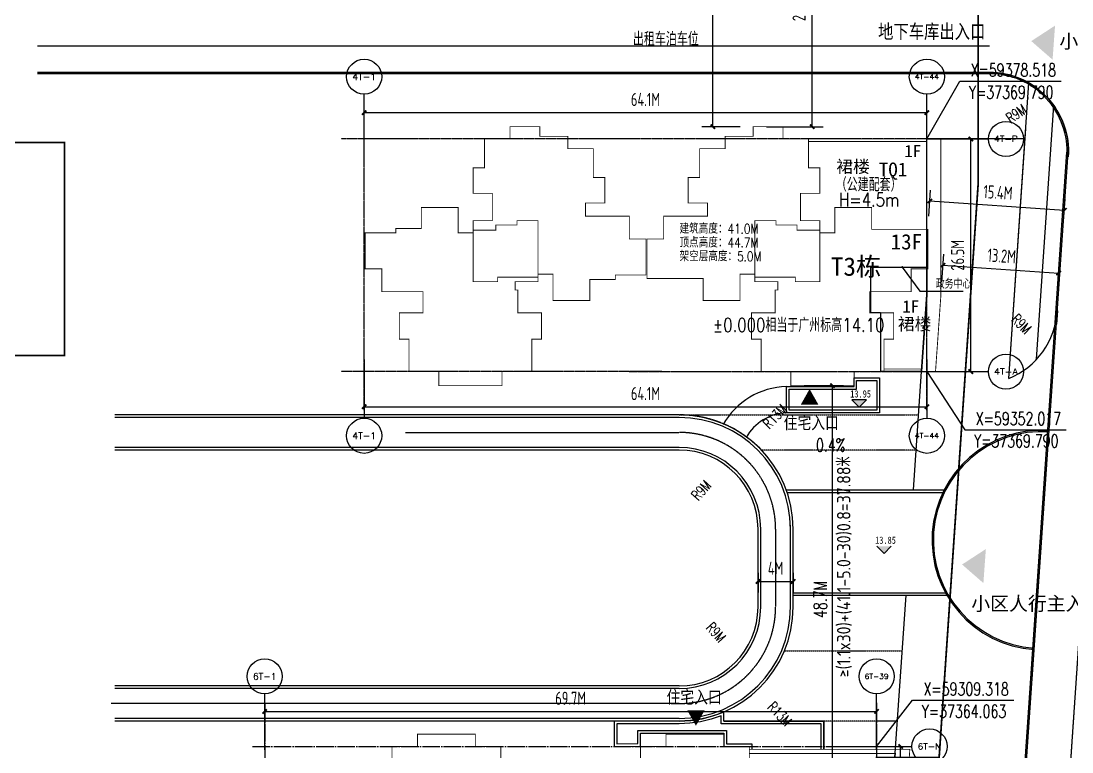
# Model space of a CAD drawing. Header units: inches. Extents: x 12502 to 585460, y 5002 to 415502.
# Drawn here: x 93338 to 213071, y 150360 to 233623 of the extents above; entities that cross this region are included whole.
import ezdxf
from ezdxf.enums import TextEntityAlignment as Align

# ---------------------------------------------------------------- set-up
doc = ezdxf.new("R2010")
doc.units = ezdxf.units.IN
doc.header["$MEASUREMENT"] = 0
for name, pattern in [('ACAD_ISO02W100', [15, 12, -3]), ('ACAD_ISO04W100', [30, 24, -3, 0, -3]), ('DASH', [0.35, 0.25, -0.1]), ('DOTE', [2.42, 2, -0.2, 0.02, -0.2])]:
    doc.linetypes.add(name, pattern=pattern)
for name, color, linetype in [('-1-500室外标高', 4, 'Continuous'), ('@PAVE', 9, 'Continuous'), ('@YL', 2, 'Continuous'), ('@填充', 8, 'Continuous'), ('AXIS_TEXT', 7, 'Continuous'), ('DIM_COOR', 3, 'Continuous'), ('DIM_LEAD', 3, 'Continuous'), ('DIM_SYMB', 3, 'Continuous'), ('DL_道路中线_干道网_', 4, 'ACAD_ISO04W100'), ('DL_道路中线_支路网_', 4, 'ACAD_ISO04W100'), ('DL_道路红线_干道网_', 6, 'Continuous'), ('DL_道路红线_支路网_', 1, 'Continuous'), ('DOTE', 16, 'Continuous'), ('PUB_DIM', 3, 'Continuous'), ('PUB_TEXT', 7, 'Continuous'), ('RMJM - P1 - P - 120-1$0$文字说明', 7, 'Continuous'), ('SHAPE', 161, 'Continuous'), ('WALL', 4, 'Continuous'), ('入口', 4, 'Continuous'), ('地下轮廓', 5, 'Continuous'), ('屋顶轮廓', 36, 'Continuous'), ('建筑间距退缩', 5, 'Continuous'), ('扑救面', 2, 'Continuous'), ('竖向标高', 1, 'Continuous')]:
    doc.layers.add(name, color=color, linetype=linetype)
doc.styles.add('_DIMFONT', font='gbenor.shx', dxfattribs={"bigfont": 'gbcbig.shx'})
doc.styles.add('_TCH_AXIS', font='COMPLEX', dxfattribs={"bigfont": 'GBCBIG'})
doc.styles.add('_TCH_DIM', font='SIMPLEX', dxfattribs={"bigfont": 'GBCBIG'})
doc.styles.add('_TCH_DIM_T3', font='SIMPLEX', dxfattribs={"width": 0.705882, "bigfont": 'GBCBIG'})
doc.styles.add('CHINESE', font='', dxfattribs={"width": 0.8})
doc.styles.add('DIM_FONT', font='superos.shx', dxfattribs={"width": 0.8, "bigfont": 'haiwenzw.shx'})
doc.styles.add('DIMST', font='', dxfattribs={"width": 0.8})
doc.styles.add('RMJM - P1 - P - 120-1$0$RMJM_TEXT', font='arial.ttf', dxfattribs={"height": 2.5})
doc.styles.add('text_zheng', font='simplex.shx', dxfattribs={"width": 0.8, "bigfont": 'hztxt.shx'})
doc.styles.get('CHINESE').set_extended_font_data('NSimSun')
doc.styles.get('DIMST').set_extended_font_data('SimSun')
doc.dimstyles.new('_TCH_ARCH&&500', dxfattribs={"dimtxt": 1487.5, "dimasz": 500, "dimexe": 1250, "dimexo": 1500, "dimgap": 631.25, "dimtad": 1, "dimdec": 0, "dimzin": 0, "dimdsep": 46, "dimtxsty": '_TCH_DIM_T3', "dimblk": 'ARCHTICK', "dimcen": 0.09, "dimclrt": 7, "dimazin": 2, "dimtfac": 1, "dimtdec": 0, "dimtix": 1, "dimtmove": 2, "dimatfit": 3, "dimfxl": 1, "dimtolj": 1, "dimtzin": 0, "dimarcsym": 0})
doc.dimstyles.new('DIMN500', dxfattribs={"dimscale": 5, "dimtxt": 300, "dimasz": 100, "dimexe": 250, "dimexo": 300, "dimgap": 150, "dimtad": 1, "dimdec": 0, "dimzin": 0, "dimdsep": 46, "dimtxsty": 'DIM_FONT', "dimblk": 'ARCHTICK', "dimcen": 0.09, "dimclrt": 7, "dimazin": 2, "dimtfac": 1, "dimtdec": 0, "dimtix": 1, "dimtmove": 2, "dimatfit": 3, "dimldrblk": 'ARCHTICK', "dimfxl": 1, "dimtolj": 1, "dimtzin": 0, "dimarcsym": 0})

# ---------------------------------------------------------------- blocks, each defined once
blk = doc.blocks.new('_ArchTick')
at = {"color": 0, "linetype": 'ByBlock', "const_width": 0.4}
blk.add_lwpolyline([(-0.5, -0.5), (0.5, 0.5)], dxfattribs=at)
blk = doc.blocks.new('*D132')
at = {"layer": 'Defpoints', "color": 0, "transparency": 16777216}
for p in [(109476, 26742), (173586, 26742), (173586, 19856)]:
    blk.add_point(p, dxfattribs=at)
at = {"layer": 'PUB_DIM', "color": 0, "lineweight": -2, "transparency": 16777216}
for p, q in [((109476, 25242), (109476, 18606)), ((173586, 25242), (173586, 18606)), ((109476, 19856), (173586, 19856))]:
    blk.add_line(p, q, dxfattribs=at)
at = {"layer": 'PUB_DIM', "color": 0, "lineweight": -2, "transparency": 16777216, "xscale": 500, "yscale": 500, "zscale": 500}
for p, rotation in [((109476, 19856), 180.0001426047723), ((173586, 19856), 0.0001426047723220406)]:
    blk.add_blockref('_ArchTick', p, dxfattribs=dict(at, rotation=rotation))
at = {"layer": 'PUB_DIM', "color": 7, "transparency": 16777216, "insert": (141531, 21356), "char_height": 1500, "attachment_point": 5, "rotation": 0.00014, "style": 'DIM_FONT'}
blk.add_mtext('\\A1;64.1M', dxfattribs=at)
blk = doc.blocks.new('*D133')
at = {"layer": 'Defpoints', "color": 0, "transparency": 16777216}
for p in [(173586, 53356), (109475, 47544), (173586, 47544)]:
    blk.add_point(p, dxfattribs=at)
at = {"layer": 'PUB_DIM', "color": 0, "lineweight": -2, "transparency": 16777216}
for p, q in [((109475, 49044), (109475, 54606)), ((173586, 49044), (173586, 54606)), ((109475, 53356), (173586, 53356))]:
    blk.add_line(p, q, dxfattribs=at)
at = {"layer": 'PUB_DIM', "color": 0, "lineweight": -2, "transparency": 16777216, "xscale": 500, "yscale": 500, "zscale": 500}
for p, rotation in [((109475, 53356), 180.0001426047723), ((173586, 53356), 0.0001426047723220406)]:
    blk.add_blockref('_ArchTick', p, dxfattribs=dict(at, rotation=rotation))
at = {"layer": 'PUB_DIM', "color": 7, "transparency": 16777216, "insert": (141531, 54856), "char_height": 1500, "attachment_point": 5, "rotation": 0.00014, "style": 'DIM_FONT'}
blk.add_mtext('\\A1;64.1M', dxfattribs=at)
blk = doc.blocks.new('*D134')
at = {"layer": 'Defpoints', "color": 0, "transparency": 16777216}
for p in [(172022, 50356), (178586, 50356), (172022, 23856)]:
    blk.add_point(p, dxfattribs=at)
at = {"layer": 'PUB_DIM', "color": 0, "lineweight": -2, "transparency": 16777216}
for p, q in [((173522, 50356), (179836, 50356)), ((178586, 23856), (178586, 50356)), ((173522, 23856), (179836, 23856))]:
    blk.add_line(p, q, dxfattribs=at)
at = {"layer": 'PUB_DIM', "color": 0, "lineweight": -2, "transparency": 16777216, "xscale": 500, "yscale": 500, "zscale": 500}
for p, rotation in [((178586, 50356), 90), ((178586, 23856), 270)]:
    blk.add_blockref('_ArchTick', p, dxfattribs=dict(at, rotation=rotation))
at = {"layer": 'PUB_DIM', "color": 7, "transparency": 16777216, "insert": (177086, 37106), "char_height": 1500, "attachment_point": 5, "rotation": 90, "style": 'DIM_FONT'}
blk.add_mtext('\\A1;26.5M', dxfattribs=at)
blk = doc.blocks.new('*D188')
at = {"layer": 'Defpoints', "color": 0, "transparency": 16777216}
for p in [(365245, 62597), (295535, 56713), (365245, 56713)]:
    blk.add_point(p, dxfattribs=at)
at = {"layer": 'PUB_DIM', "color": 0, "lineweight": -2, "transparency": 16777216}
for p, q in [((295535, 58213), (295535, 63847)), ((365245, 58213), (365245, 63847)), ((295535, 62597), (365245, 62597))]:
    blk.add_line(p, q, dxfattribs=at)
at = {"layer": 'PUB_DIM', "color": 0, "lineweight": -2, "transparency": 16777216, "xscale": 500, "yscale": 500, "zscale": 500, "rotation": 180}
blk.add_blockref('_ArchTick', (295535, 62597), dxfattribs=at)
at = {"layer": 'PUB_DIM', "color": 0, "lineweight": -2, "transparency": 16777216, "xscale": 500, "yscale": 500, "zscale": 500}
blk.add_blockref('_ArchTick', (365245, 62597), dxfattribs=at)
at = {"layer": 'PUB_DIM', "color": 7, "transparency": 16777216, "insert": (330390, 64097), "char_height": 1500, "attachment_point": 5, "style": 'DIM_FONT'}
blk.add_mtext('\\A1;69.7M', dxfattribs=at)
blk = doc.blocks.new('*D189')
at = {"layer": 'Defpoints', "color": 0, "transparency": 16777216}
for p in [(295535, 30431), (365245, 30431), (365245, 21455)]:
    blk.add_point(p, dxfattribs=at)
at = {"layer": 'PUB_DIM', "color": 0, "lineweight": -2, "transparency": 16777216}
for p, q in [((295535, 28931), (295535, 20205)), ((365245, 28931), (365245, 20205)), ((295535, 21455), (365245, 21455))]:
    blk.add_line(p, q, dxfattribs=at)
at = {"layer": 'PUB_DIM', "color": 0, "lineweight": -2, "transparency": 16777216, "xscale": 500, "yscale": 500, "zscale": 500, "rotation": 180}
blk.add_blockref('_ArchTick', (295535, 21455), dxfattribs=at)
at = {"layer": 'PUB_DIM', "color": 0, "lineweight": -2, "transparency": 16777216, "xscale": 500, "yscale": 500, "zscale": 500}
blk.add_blockref('_ArchTick', (365245, 21455), dxfattribs=at)
at = {"layer": 'PUB_DIM', "color": 7, "transparency": 16777216, "insert": (330390, 22955), "char_height": 1500, "attachment_point": 5, "style": 'DIM_FONT'}
blk.add_mtext('\\A1;69.7M', dxfattribs=at)
blk = doc.blocks.new('*D190')
at = {"layer": 'Defpoints', "color": 0, "transparency": 16777216}
for p in [(359250, 58611), (367983, 58611), (359250, 25711)]:
    blk.add_point(p, dxfattribs=at)
at = {"layer": 'PUB_DIM', "color": 0, "lineweight": -2, "transparency": 16777216}
for p, q in [((360750, 58611), (369233, 58611)), ((367983, 25711), (367983, 58611)), ((360750, 25711), (369233, 25711))]:
    blk.add_line(p, q, dxfattribs=at)
at = {"layer": 'PUB_DIM', "color": 0, "lineweight": -2, "transparency": 16777216, "xscale": 500, "yscale": 500, "zscale": 500}
for p, rotation in [((367983, 58611), 90), ((367983, 25711), 270)]:
    blk.add_blockref('_ArchTick', p, dxfattribs=dict(at, rotation=rotation))
at = {"layer": 'PUB_DIM', "color": 7, "transparency": 16777216, "insert": (366483, 42161), "char_height": 1500, "attachment_point": 5, "rotation": 90, "style": 'DIM_FONT'}
blk.add_mtext('\\A1;32.9M', dxfattribs=at)
blk = doc.blocks.new('T2T3lkx')
at = {"layer": 'SHAPE', "const_width": 100}
for points in [[(126183, 109634), (123283, 109634), (123283, 106334), (121983, 106334), (121983, 103434), (124183, 103434), (124183, 100334), (121983, 100334), (121983, 98934), (120283, 98934), (120283, 101834), (116083, 101834), (116083, 99434), (113183, 99434), (113183, 98934), (109683, 98934), (109683, 94834), (111583, 94834), (111583, 92234), (116283, 92234), (116283, 89834), (113583, 89834), (113583, 86834), (114683, 86834), (114683, 83134), (118083, 83134), (118083, 81534), (125283, 81534), (125283, 83134), (128683, 83134), (128683, 86834), (129783, 86834), (129783, 89834), (127083, 89834), (127083, 92434), (126783, 92434), (126783, 93384), (129383, 93384), (129383, 94234), (131083, 94234), (131083, 91234), (135283, 91234), (135283, 93634), (138183, 93634), (138183, 94134), (141683, 94134), (141683, 98234), (139783, 98234), (139783, 100834), (134783, 100834), (134783, 102334), (136983, 102334), (136983, 105234), (135683, 105234), (135683, 108534), (132783, 108534), (132783, 109934), (129583, 109934), (129583, 111034), (126183, 111034)], [(157293, 109634), (160193, 109634), (160193, 106334), (161493, 106334), (161493, 103434), (159293, 103434), (159293, 100334), (161493, 100334), (161493, 98934), (163193, 98934), (163193, 101834), (167393, 101834), (167393, 99334), (170293, 99334), (170293, 99334), (173793, 99334), (173793, 94834), (171893, 94834), (171893, 92234), (167193, 92234), (167193, 89834), (169893, 89834), (169893, 86834), (168793, 86834), (168793, 83134), (165393, 83134), (165393, 81534), (158193, 81534), (158193, 83134), (154793, 83134), (154793, 86834), (153693, 86834), (153693, 89834), (156393, 89834), (156393, 92434), (156693, 92434), (156693, 93384), (154093, 93384), (154093, 94234), (152393, 94234), (152393, 91234), (148193, 91234), (148193, 93734), (145293, 93734), (145293, 93734), (141793, 93734), (141793, 98234), (143693, 98234), (143693, 100834), (148693, 100834), (148693, 102334), (146493, 102334), (146493, 105234), (147793, 105234), (147793, 108534), (150693, 108534), (150693, 109934), (153893, 109934), (153893, 111034), (157293, 111034)], [(129383, 100334), (126983, 100334), (126983, 99834), (124583, 99834), (124583, 99234), (121983, 99234), (121983, 93385), (124783, 93384), (124783, 93884), (129383, 93884)], [(154093, 100334), (156493, 100334), (156493, 99834), (158893, 99834), (158893, 99234), (161493, 99234), (161493, 93385), (158693, 93384), (158693, 93884), (154093, 93884)]]:
    blk.add_lwpolyline(points, close=True, dxfattribs=at)
for points in [[(168793, 83134), (174666, 83133), (175283, 91875), (175283, 109634), (157293, 109634)], [(168793, 83435), (173086, 83435), (173683, 91930), (173686, 109335), (160193, 109335)]]:
    blk.add_lwpolyline(points, dxfattribs=at)
blk = doc.blocks.new('T5T6lkx')
at = {"layer": 'SHAPE', "const_width": 100}
for points in [[(319577, 123888), (312977, 123888), (312977, 122488), (310077, 122488), (310077, 119188), (308777, 119188), (308777, 116288), (310977, 116288), (310977, 114088), (311477, 114088), (311477, 112888), (307277, 112888), (307277, 114888), (302777, 114888), (302777, 112888), (299877, 112888), (299877, 114438), (295577, 114438), (295577, 108288), (297177, 108288), (297177, 105388), (303577, 105388), (303577, 102988), (300877, 102988), (300877, 99988), (301977, 99988), (301977, 96288), (305377, 96288), (305377, 94688), (312577, 94688), (312577, 96288), (315977, 96288), (315977, 99988), (317077, 99988), (317077, 102988), (314377, 102988), (314377, 105588), (313877, 105588), (313877, 106488), (318477, 106488), (318477, 104738), (322977, 104738), (322977, 106488), (326077, 106488), (326077, 104938), (330377, 104938), (330377, 111088), (328777, 111088), (328777, 113988), (320877, 113988), (320877, 116288), (323777, 116288), (323777, 119188), (322477, 119188), (322477, 122488), (319577, 122488)], [(347887, 123888), (341287, 123888), (341287, 122488), (338387, 122488), (338387, 119188), (337087, 119188), (337087, 116288), (339987, 116288), (339987, 113988), (332087, 113988), (332087, 111088), (330487, 111088), (330487, 104938), (334787, 104938), (334787, 106488), (337887, 106488), (337887, 104738), (342387, 104738), (342387, 106488), (346987, 106488), (346987, 105588), (346487, 105588), (346487, 102988), (343787, 102988), (343787, 99988), (344887, 99988), (344887, 96288), (348287, 96288), (348287, 94688), (355487, 94688), (355487, 96288), (358887, 96288), (358887, 99988), (359987, 99988), (359987, 102988), (357287, 102988), (357287, 105388), (363687, 105388), (363687, 108288), (365287, 108288), (365287, 114438), (360987, 114438), (360987, 112888), (358087, 112888), (358087, 114888), (353587, 114888), (353587, 112888), (350487, 112888), (350487, 114288), (349887, 114288), (349887, 116288), (352087, 116288), (352087, 119188), (350787, 119188), (350787, 122488), (347887, 122488)], [(313677, 107038), (313677, 106488), (316477, 106488), (316477, 112388), (311677, 112388), (311677, 112888), (309277, 112888), (309277, 107038)]]:
    blk.add_lwpolyline(points, close=True, dxfattribs=at)
for points in [[(350787, 122159), (369071, 122159), (366739, 87987), (295552, 87987), (295552, 107788), (295577, 107788), (295577, 108288)], [(295552, 87987), (296152, 89587), (365245, 89587), (367435, 121688), (350787, 121688)], [(350487, 112888), (350487, 114288), (349187, 114288), (349187, 112388), (344387, 112388), (344387, 106488), (347187, 106488), (347187, 107038), (351587, 107038), (351587, 112888), (350487, 112888)], [(296152, 89587), (296152, 108288)], [(365287, 89588), (366739, 87987)]]:
    blk.add_lwpolyline(points, dxfattribs=at)
blk = doc.blocks.new('gjwz')
at = {"color": 251, "linetype": 'DASH'}
blk.add_lwpolyline([(35827181, 59363918), (35833581, 59363918), (35833580, 59360818), (35832964, 59352018), (35828331, 59352018), (35828331, 59358718), (35827181, 59358718), (35827181, 59363918)], dxfattribs=at)
blk = doc.blocks.new('*D278')
at = {"layer": 'Defpoints', "color": 0, "transparency": 16777216}
for p in [(212198, 212077), (196650, 209888), (211976, 208840)]:
    blk.add_point(p, dxfattribs=at)
at = {"layer": 'PUB_DIM', "color": 0, "lineweight": -2, "transparency": 16777216}
for p, q in [((196753, 211385), (196957, 214372)), ((196872, 213125), (212198, 212077)), ((212079, 210337), (212283, 213324))]:
    blk.add_line(p, q, dxfattribs=at)
at = {"layer": 'PUB_DIM', "color": 0, "lineweight": -2, "transparency": 16777216, "xscale": 500, "yscale": 500, "zscale": 500}
for p, rotation in [((196872, 213125), 176.08717121046), ((212198, 212077), 356.08717121046)]:
    blk.add_blockref('_ArchTick', p, dxfattribs=dict(at, rotation=rotation))
at = {"layer": 'PUB_DIM', "color": 7, "transparency": 16777216, "insert": (204637, 214098), "char_height": 1500, "attachment_point": 5, "rotation": 356.08717, "style": 'DIM_FONT'}
blk.add_mtext('\\A1;15.4M', dxfattribs=at)
blk = doc.blocks.new('*D279')
at = {"layer": 'Defpoints', "color": 0, "transparency": 16777216}
for p in [(211558, 204918), (198140, 202429), (211326, 201528)]:
    blk.add_point(p, dxfattribs=at)
at = {"layer": 'PUB_DIM', "color": 0, "lineweight": -2, "transparency": 16777216}
for p, q in [((198243, 203926), (198458, 207067)), ((211428, 203024), (211643, 206165)), ((198372, 205820), (211558, 204918))]:
    blk.add_line(p, q, dxfattribs=at)
at = {"layer": 'PUB_DIM', "color": 0, "lineweight": -2, "transparency": 16777216, "xscale": 500, "yscale": 500, "zscale": 500}
for p, rotation in [((198372, 205820), 176.0871712104492), ((211558, 204918), 356.0871712104492)]:
    blk.add_blockref('_ArchTick', p, dxfattribs=dict(at, rotation=rotation))
at = {"layer": 'PUB_DIM', "color": 7, "transparency": 16777216, "insert": (205067, 206865), "char_height": 1500, "attachment_point": 5, "rotation": 356.08717, "style": 'DIM_FONT'}
blk.add_mtext('\\A1;13.2M', dxfattribs=at)
blk = doc.blocks.new('*D281')
at = {"layer": 'Defpoints', "color": 0, "transparency": 16777216}
for p in [(176750, 249089), (183476, 249089), (176750, 221589)]:
    blk.add_point(p, dxfattribs=at)
at = {"layer": 'PUB_DIM', "color": 0, "lineweight": -2, "transparency": 16777216}
for p, q in [((178250, 249089), (184726, 249089)), ((183476, 221589), (183476, 249089)), ((178250, 221589), (184726, 221589))]:
    blk.add_line(p, q, dxfattribs=at)
at = {"layer": 'PUB_DIM', "color": 0, "lineweight": -2, "transparency": 16777216, "xscale": 500, "yscale": 500, "zscale": 500}
for p, rotation in [((183476, 249089), 90), ((183476, 221589), 270)]:
    blk.add_blockref('_ArchTick', p, dxfattribs=dict(at, rotation=rotation))
at = {"layer": 'PUB_DIM', "color": 7, "transparency": 16777216, "insert": (181976, 235339), "char_height": 1500, "attachment_point": 5, "rotation": 90, "style": 'DIM_FONT'}
blk.add_mtext('\\A1;27.5M', dxfattribs=at)
blk = doc.blocks.new('*D289')
at = {"layer": 'Defpoints', "color": 0, "transparency": 16777216}
for p in [(177305, 172278), (181305, 172278), (181305, 169784)]:
    blk.add_point(p, dxfattribs=at)
at = {"layer": 'PUB_DIM', "color": 0, "lineweight": -2, "transparency": 16777216}
for p, q in [((177305, 170778), (177305, 168534)), ((181305, 170778), (181305, 168534)), ((177305, 169784), (181305, 169784))]:
    blk.add_line(p, q, dxfattribs=at)
at = {"layer": 'PUB_DIM', "color": 0, "lineweight": -2, "transparency": 16777216, "xscale": 500, "yscale": 500, "zscale": 500, "rotation": 180}
blk.add_blockref('_ArchTick', (177305, 169784), dxfattribs=at)
at = {"layer": 'PUB_DIM', "color": 0, "lineweight": -2, "transparency": 16777216, "xscale": 500, "yscale": 500, "zscale": 500}
blk.add_blockref('_ArchTick', (181305, 169784), dxfattribs=at)
at = {"layer": 'PUB_DIM', "color": 7, "transparency": 16777216, "insert": (179305, 171284), "char_height": 1500, "attachment_point": 5, "style": 'DIM_FONT'}
blk.add_mtext('\\A1;4M', dxfattribs=at)
blk = doc.blocks.new('gdzh')
at = {"layer": 'PUB_TEXT', "style": 'text_zheng', "width": 0.8}
for s, p in [('建筑高度：41.0M', (37262343, 59367742)), ('顶点高度：44.7M', (37262343, 59366162)), ('架空层高度：5.0M', (37262343, 59364600))]:
    blk.add_text(s, height=1093.1, dxfattribs=at).set_placement(p)
blk = doc.blocks.new('*D319')
at = {"layer": 'Defpoints', "color": 0, "transparency": 16777216}
for p in [(172137, 271512), (176739, 271513), (176750, 221589)]:
    blk.add_point(p, dxfattribs=at)
at = {"layer": 'PUB_DIM', "color": 0, "lineweight": -2, "transparency": 16777216}
for p, q in [((175239, 271513), (170887, 271512)), ((172148, 221588), (172137, 271512)), ((175250, 221588), (170898, 221587))]:
    blk.add_line(p, q, dxfattribs=at)
at = {"layer": 'PUB_DIM', "color": 0, "lineweight": -2, "transparency": 16777216, "xscale": 500, "yscale": 500, "zscale": 500}
for p, rotation in [((172137, 271512), 90.01353719074758), ((172148, 221588), 270.0135371907476)]:
    blk.add_blockref('_ArchTick', p, dxfattribs=dict(at, rotation=rotation))
at = {"layer": 'PUB_DIM', "color": 7, "transparency": 16777216, "insert": (173518, 246550), "char_height": 1487.5, "attachment_point": 5, "rotation": 270.01354, "style": '_TCH_DIM_T3'}
blk.add_mtext('\\A1;49.9M', dxfattribs=at)
blk = doc.blocks.new('*D320')
at = {"layer": 'Defpoints', "color": 0, "transparency": 16777216}
for p in [(181050, 192089), (185779, 192089), (181050, 143389)]:
    blk.add_point(p, dxfattribs=at)
at = {"layer": 'PUB_DIM', "color": 0, "lineweight": -2, "transparency": 16777216}
for p, q in [((182550, 192089), (187029, 192089)), ((185779, 143389), (185779, 192089)), ((182550, 143389), (187029, 143389))]:
    blk.add_line(p, q, dxfattribs=at)
at = {"layer": 'PUB_DIM', "color": 0, "lineweight": -2, "transparency": 16777216, "xscale": 500, "yscale": 500, "zscale": 500}
for p, rotation in [((185779, 192089), 90), ((185779, 143389), 270)]:
    blk.add_blockref('_ArchTick', p, dxfattribs=dict(at, rotation=rotation))
at = {"layer": 'PUB_DIM', "color": 7, "transparency": 16777216, "insert": (184404, 167739), "char_height": 1487.5, "attachment_point": 5, "rotation": 90, "style": '_TCH_DIM_T3'}
blk.add_mtext('\\A1;48.7M', dxfattribs=at)
blk = doc.blocks.new('T2T3swzx')
at = {"layer": 'DOTE', "color": 16, "linetype": 'DOTE', "ltscale": 0.5}
for p, q in [((109475.5, 19459.2), (109475.5, 53944.4)), ((173585.6, 19459.2), (173585.7, 53944.4)), ((176192, 50355.9), (106869.2, 50355.9)), ((143392, 23855.9), (106869.2, 23855.9)), ((139669.2, 23855.9), (176192, 23855.9))]:
    blk.add_line(p, q, dxfattribs=at)
at = {"layer": 'PUB_DIM'}
for p, q in [((109475.5, 53944.4), (109475.5, 55440.4)), ((173585.6, 53944.6), (173585.6, 55440.5)), ((178192, 50355.9), (180592, 50355.9)), ((178192, 23855.9), (180592, 23855.9)), ((109475.5, 20944.8), (109475.6, 18544.8)), ((173585.7, 20945), (173585.7, 18545))]:
    blk.add_line(p, q, dxfattribs=at)
for centre in [(109475.4, 57440.4), (173585.6, 57440.5), (182592, 50355.9), (182592, 23855.9), (109475.6, 16544.8), (173585.7, 16545)]:
    blk.add_circle(centre, 2000, dxfattribs=at)
at = {"layer": 'AXIS_TEXT', "style": '_TCH_AXIS'}
for s, height, p, p2 in [('4T-1', 754.96, (108127.3, 57062.9), (110823.6, 57062.9)), ('4T-44', 559.37, (172213.9, 57160.8), (174957.4, 57160.8)), ('4T-P', 686.79, (181234.8, 50012.5), (183949.3, 50012.5)), ('4T-A', 679.1, (181233.8, 23516.4), (183950.2, 23516.4)), ('4T-1', 754.96, (108127.4, 16167.3), (110823.7, 16167.3)), ('4T-44', 559.37, (172214, 16265.3), (174957.5, 16265.3))]:
    blk.add_text(s, height=height, dxfattribs=at).set_placement(p, p2, align=Align.FIT)
at = {"layer": 'PUB_DIM'}
for p1, p2, distance, text, picture, middle in [((109475.5, 47543.8), (173585.6, 47544), 5812, '64.1M', '*D133', (141530.5, 54855.9)), ((172022.1, 23856), (172022.1, 50356), -6563.6, '26.5M', '*D134', (177085.7, 37106)), ((109475.5, 26741.9), (173585.8, 26742.1), -6886.1, '64.1M', '*D132', (141530.7, 21355.9))]:
    dim = blk.add_aligned_dim(p1=p1, p2=p2, distance=distance, text=text, dimstyle='DIMN500', dxfattribs=at)
    dim.commit()
    dim.dimension.update_dxf_attribs({"geometry": picture, "text_midpoint": middle})
blk = doc.blocks.new('T5T6dwzx')
at = {"layer": 'DOTE', "linetype": 'DOTE', "ltscale": 1000}
for p, q in [((295534.8, 63589.6), (295534.8, 20397.4)), ((365244.8, 63589.6), (365244.8, 20397.4)), ((294135.9, 58611.4), (369271.7, 58611.4)), ((369521.7, 25711.4), (294136.9, 25711.4))]:
    blk.add_line(p, q, dxfattribs=at)
at = {"layer": 'PUB_DIM'}
for p, q in [((295534.8, 62189.6), (295534.8, 64589.6)), ((365244.8, 62189.6), (365244.8, 64589.6)), ((366871.7, 58611.4), (369271.7, 58611.4)), ((367099.6, 25711.4), (369521.7, 25711.4))]:
    blk.add_line(p, q, dxfattribs=at)
for centre in [(295534.8, 66589.6), (365244.8, 66589.6), (371271.7, 58611.4), (371521.7, 25711.4), (295534.8, 18103.4), (365244.8, 18103.4)]:
    blk.add_circle(centre, 2000, dxfattribs=at)
at = {"layer": 'AXIS_TEXT', "style": '_TCH_AXIS'}
for s, height, p, p2 in [('6T-1', 764.41, (294188, 66207.4), (296881.6, 66207.4)), ('6T-39', 586.68, (363875.9, 66296.3), (366613.7, 66296.3)), ('6T-N', 679.1, (369913.5, 58271.8), (372629.9, 58271.8)), ('6P-A', 664.21, (370161.7, 25379.3), (372881.7, 25379.3)), ('6T-1', 764.41, (294188, 17721.2), (296881.6, 17721.2)), ('6T-39', 586.68, (363875.9, 17810.1), (366613.7, 17810.1))]:
    blk.add_text(s, height=height, dxfattribs=at).set_placement(p, p2, align=Align.FIT)
at = {"layer": 'PUB_DIM'}
for p1, p2, distance, text, picture, middle in [((295534.8, 56712.5), (365244.8, 56712.5), 5884.7, '69.7M', '*D188', (330389.8, 64097.3)), ((359250.1, 25711.4), (359250.1, 58611.4), -8732.8, '32.9M', '*D190', (366482.9, 42161.4)), ((295534.8, 30431.2), (365244.8, 30431.2), -8976, '69.7M', '*D189', (330389.8, 22955.2))]:
    dim = blk.add_aligned_dim(p1=p1, p2=p2, distance=distance, text=text, dimstyle='DIMN500', dxfattribs=at)
    dim.commit()
    dim.dimension.update_dxf_attribs({"geometry": picture, "text_midpoint": middle})

msp = doc.modelspace()

# ---------------------------------------------------------------- hatches: boundary and pattern name
at = {"layer": '-1-500室外标高'}
for points in [[(188820.3, 189638.4), (189645.3, 190463.4), (187995.3, 190463.4)], [(191656.1, 172976.9), (192481.1, 173801.9), (190831.1, 173801.9)]]:
    msp.add_hatch(color=113, dxfattribs=at).paths.add_polyline_path(points)
at = {"layer": '竖向标高', "linetype": 'ACAD_ISO02W100', "ltscale": 0.5}
for points in [[(210860.6, 229220.2), (211141.8, 233099), (208434.4, 231338.1)], [(202978.2, 169597.5), (203259.4, 173476.3), (200552, 171715.4)]]:
    msp.add_hatch(color=256, dxfattribs=at).paths.add_polyline_path(points)

# ---------------------------------------------------------------- linework, layer by layer
at = {"layer": '-1-500室外标高', "color": 113}
for p, q in [((188820.3, 189638.4), (187995.3, 190463.4)), ((189645.3, 190463.4), (187995.3, 190463.4)), ((188820.3, 189638.4), (189645.3, 190463.4)), ((191656.1, 172976.9), (190831.1, 173801.9)), ((191656.1, 172976.9), (192481.1, 173801.9))]:
    msp.add_line(p, q, dxfattribs=at)
at = {"layer": '@PAVE'}
for points in [[(180626.1, 179904.4), (198364.9, 179904.4)], [(181305.1, 168504.4), (198658.6, 168504.4)]]:
    msp.add_lwpolyline(points, dxfattribs=at)
msp.add_arc((209628.5, 174497.1), 12350, 86.087171, 266.065891, dxfattribs=at)
at = {"layer": '@YL'}
for p, q in [((205891.7, 192896.8), (208174, 226563.6)), ((168305.1, 188757.9), (104019.3, 188757.9)), ((168305.1, 184757.9), (104019.3, 184757.9)), ((177305.1, 166880.1), (177305.1, 175757.9)), ((181305.1, 166880.1), (181305.1, 175757.9)), ((168305.1, 157880.1), (104019.3, 157880.1)), ((168305.1, 153880.1), (104019.3, 153880.1))]:
    msp.add_line(p, q, dxfattribs=at)
at = {"layer": '@YL', "color": 8}
for p, q in [((168305.1, 188457.9), (104019.3, 188457.9)), ((168305.1, 185057.9), (104019.3, 185057.9)), ((181005.1, 166880.1), (180997.5, 176197.5)), ((177605.1, 166880.1), (177605.1, 175757.9)), ((168305.1, 157580.1), (104019.3, 157580.1)), ((168305.1, 154180.1), (104019.3, 154180.1))]:
    msp.add_line(p, q, dxfattribs=at)
at = {"layer": '@YL'}
for points in [[(205883.5, 192893.4, 0.28491505), (211419.2, 200597.7), (211317.5, 199102.6)], [(180540.3, 191988.4, 0.26291451), (173324.9, 187649.5, 0.26291451)], [(180540.3, 188991.3, 0.25769066), (175940.1, 186179.5, 0.25769066)], [(184791.5, 150660), (184791.5, 153880.1), (173413.8, 153880.1), (173413.8, 154925.9, -0.10130959), (168305.1, 153880.1), (163913.7, 153880.1), (160913.7, 153880.1), (160913.7, 150988.7), (163913.7, 151018.4), (163913.7, 152488.7), (173413.8, 152488.6), (173413.8, 150988.7), (176313.7, 150988.7), (176313.7, 150988.7)]]:
    msp.add_lwpolyline(points, format="xyb", dxfattribs=at)
for points in [[(191140.6, 192991.4), (191140.6, 188991.3), (180540.3, 188991.3), (180540.3, 191988.4), (188240.6, 191988.4), (188240.6, 192991.4), (191140.6, 192991.2)], [(195007.9, 180204.4), (195942.3, 193687.3)], [(180521.1, 180204.4), (198530, 180204.4)], [(181305.1, 168204.4), (198827.9, 168204.4)], [(190703.4, 118092.8), (194176.2, 168204.4)], [(173413.8, 153880.1), (184791.5, 153880.1), (184791.5, 150660)]]:
    msp.add_lwpolyline(points, dxfattribs=at)
msp.add_lwpolyline([(190840.6, 192691.3), (190840.6, 189291.3), (180840.3, 189291.3), (180840.3, 191688.4), (188540.6, 191688.4), (188540.6, 192691.4)], close=True, dxfattribs=at)
at = {"layer": '@YL', "color": 8}
msp.add_lwpolyline([(184491.5, 150660), (184491.5, 153580.1), (173113.8, 153580.1), (173113.8, 154479.8, -0.09274723), (168305.1, 153580.1), (163913.7, 153580.1), (161213.7, 153580.1), (161213.7, 151291.7), (163613.7, 151315.4), (163613.8, 152788.7), (173713.8, 152788.6), (173713.8, 151288.7), (176613.7, 151288.7), (176613.7, 150660)], format="xyb", dxfattribs=at)
at = {"layer": '@YL'}
for centre, radius, start, end in [((168305.1, 175757.9), 13000, 0, 90), ((209628.5, 174497.1), 12500, 86.087171, 266.065891), ((168305.1, 175757.9), 9000, 0, 90), ((168305.1, 166880.1), 9000, 270, 0), ((168305.1, 166880.1), 13000, 270, 0)]:
    msp.add_arc(centre, radius, start, end, dxfattribs=at)
at = {"layer": '@YL', "color": 8}
for centre, radius, start, end in [((168305.1, 175757.9), 12700, 0, 90), ((168305.1, 175757.9), 9300, 0, 90), ((168305.1, 166880.1), 9300, 270, 0), ((168305.1, 166880.1), 12700, 270, 0)]:
    msp.add_arc(centre, radius, start, end, dxfattribs=at)
at = {"layer": '@填充'}
msp.add_lwpolyline([(208540.2, 158672.6), (210221.1, 183114.9)], dxfattribs=at)
at = {"layer": 'DIM_COOR', "color": 3}
for p, q in [((196540.5, 220188.6), (200279.5, 226774.1)), ((200279.5, 226774.1), (211829.5, 226774.1)), ((196540.4, 193687.9), (200858.9, 187060.8)), ((200858.9, 187060.8), (212408.9, 187060.8)), ((190813.8, 150988.7), (194903.6, 156256.4)), ((194903.6, 156256.4), (206453.6, 156256.4))]:
    msp.add_line(p, q, dxfattribs=at)
at = {"layer": 'DIM_LEAD'}
for p, q in [((193740.3, 205588.8), (195726.7, 202833.4)), ((195726.7, 202833.4), (200692.7, 202833.4))]:
    msp.add_line(p, q, dxfattribs=at)
at = {"layer": 'DIM_LEAD', "const_width": 120}
msp.add_lwpolyline([(193705.2, 205637.4, 1), (193775.4, 205540.1, 1)], format="xyb", close=True, dxfattribs=at)
at = {"layer": 'DIM_SYMB'}
msp.add_lwpolyline([(185608, 184045.2, 0, 0, 0), (185608, 180044.2, 400, 0, 0), (185608, 178544.2, 0, 0, 0)], format="xyseb", dxfattribs=at)
at = {"layer": 'DL_道路中线_干道网_', "color": 8, "ltscale": 0.04}
msp.add_line((210410.6, 112098.4), (217055.7, 209785.1), dxfattribs=at)
at = {"layer": 'DL_道路中线_支路网_', "color": 8}
for p, q in [((203668.7, 230772.2), (95213, 230772.2)), ((179305.1, 175757.9), (179305.1, 166880.1)), ((168305.1, 155880.1), (103622.2, 155887.2))]:
    msp.add_line(p, q, dxfattribs=at)
for centre, radius, start, end in [((152808.5, 5992105485.3), 5991918727.5, 269.99985016273, 270.00014812973), ((168305.1, 175757.9), 11000, 0, 90.000184), ((168305.1, 166880.1), 11000, 270, 0)]:
    msp.add_arc(centre, radius, start, end, dxfattribs=at)
at = {"layer": 'DL_道路红线_干道网_', "color": 8}
msp.add_line((209039.9, 195089.7), (211005.5, 223985), dxfattribs=at)
for points in [[(195922.1, 193688.6), (196540.5, 202488.9), (196540.5, 220188.6)], [(207740.3, 220188.6), (196540.5, 220188.6)]]:
    msp.add_lwpolyline(points, dxfattribs=at)
at = {"layer": 'DL_道路红线_支路网_', "color": 4}
for p, q in [((203668.7, 227772.2), (95213, 227772.2)), ((207388.5, 141766.4), (212648, 218662.2))]:
    msp.add_line(p, q, dxfattribs=at)
at = {"layer": 'DL_道路红线_支路网_', "color": 8}
for p, q in [((203668.7, 227622.2), (95213, 227622.2)), ((207238.8, 141776.7), (212498.4, 218672.4))]:
    msp.add_line(p, q, dxfattribs=at)
at = {"layer": 'DL_道路红线_支路网_'}
msp.add_line((205891.7, 192896.8), (207820.3, 221365.2), dxfattribs=at)
at = {"layer": 'DL_道路红线_支路网_', "color": 4}
for points in [[(192641.8, 227772.4), (203668.7, 227772.4, -0.43424982), (212648, 218161.6), (212648, 218162.2)], [(203668.7, 227772.2, -0.13184865), (208174, 226563.6, -0.00273066)]]:
    msp.add_lwpolyline(points, format="xyb", dxfattribs=at)
msp.add_arc((203668.7, 218772.2), 9000, 356.108452, 90, dxfattribs=at)
at = {"layer": 'DL_道路红线_支路网_', "color": 8}
msp.add_arc((203668.7, 218772.2), 8850, 356.108452, 90, dxfattribs=at)
at = {"layer": 'PUB_DIM'}
for points in [[(206042.2, 221273.1, 0, 0, 0), (210004.4, 223982.5, 264, 0, 0), (210664.8, 224434.1, 0, 0, 0)], [(205422.6, 199442.2, 0, 0, 0), (208821.9, 196053.3, 264, 0, 0), (209388.4, 195488.5, 0, 0, 0)], [(181270.6, 189094.2, 0, 0, 0), (177924.7, 185652.6, 264, 0, 0), (177367, 185079, 0, 0, 0)], [(170590.3, 178275.4, 0, 0, 0), (173816.5, 181829.6, 264, 0, 0), (174354.2, 182421.9, 0, 0, 0)], [(170644.8, 164413.7, 0, 0, 0), (173871, 160859.6, 264, 0, 0), (174408.7, 160267.2, 0, 0, 0)], [(180238.5, 152641.3, 0, 0, 0), (176892.6, 156082.9, 264, 0, 0), (176335, 156656.5, 0, 0, 0)]]:
    msp.add_lwpolyline(points, format="xyseb", dxfattribs=at)
at = {"layer": 'WALL'}
msp.add_line((196540.5, 210388.8), (196540.5, 212888.8), dxfattribs=at)
at = {"layer": '入口'}
for points in [[(183178.8, 191702.9, 0, 2000, 0), (183178.8, 189931.6, 2000, 2000, 0)], [(170230.1, 153350.4, 0, 2000, 0), (170230.1, 155121.7, 2000, 2000, 0)]]:
    msp.add_lwpolyline(points, format="xyseb", dxfattribs=at)
at = {"layer": '地下轮廓', "linetype": 'DASH', "ltscale": 3, "const_width": 200}
msp.add_lwpolyline([(89379.2, 244033.7), (89379.2, 219788.8), (98280.1, 219788.8), (98280.1, 195533.7), (73750.6, 195533.7), (69879.2, 179298.3), (69879.2, 149733.7), (79903.8, 149733.7), (79903.8, 143733.7), (87103.8, 143733.7), (87103.8, 134988.7), (122703, 134988.7), (122703.6, 133888.7), (151603.5, 133888.7), (151603.5, 133438.7), (167913.7, 133438.7), (167913.7, 133888.7), (167913.8, 134985.6), (177038.7, 134985.6), (190813.9, 134985.6), (190813.9, 149733.7), (197938.1, 149733.7), (202379.2, 215019.8), (202379.2, 238683.7)], dxfattribs=at)
at = {"layer": '扑救面', "color": 8, "linetype": 'DASH', "ltscale": 3}
for p, q in [((180316.5, 161880.1), (193738, 161880.1)), ((193183.5, 153880.1), (184791.5, 153880.1))]:
    msp.add_line(p, q, dxfattribs=at)
msp.add_lwpolyline([(168305.1, 188757.9), (195600.6, 188757.9)], dxfattribs=at)
msp.add_lwpolyline([(195323.4, 184757.9), (177686, 184757.9, 0.2043017), (168305.1, 188757.9)], format="xyb", dxfattribs=at)

# ---------------------------------------------------------------- block references
for name, p in [('gjwz', (-35637040.6, -59158329.6)), ('T2T3swzx', (22954.8, 169832.9)), ('gdzh', (-37093982.8, -59158329.6)), ('T5T6dwzx', (-174431, 92377.3))]:
    msp.add_blockref(name, p)
at = {"layer": '屋顶轮廓'}
for name, p in [('T2T3lkx', (22857.5, 110554.5)), ('T5T6lkx', (-174473.3, 28500.9))]:
    msp.add_blockref(name, p, dxfattribs=at)

# ---------------------------------------------------------------- texts
at = {"layer": '-1-500室外标高', "color": 113, "style": 'DIMST', "width": 0.8}
for s, p in [('13.95', (187814.6, 190738.4)), ('13.85', (190650.3, 174076.9))]:
    msp.add_text(s, height=825, dxfattribs=at).set_placement(p)
at = {"layer": 'PUB_DIM', "color": 7, "style": '_TCH_DIM', "width": 0.705882}
for s, rotation, p in [('R9M', 34.364243, (206087.3, 221915.8)), ('R9M', 315.08776, (206062.4, 199517.5)), ('R13M', 45.807633, (178594.3, 187065.7)), ('R9M', 47.769327, (170485.3, 178911)), ('R9M', 312.230673, (171287.6, 164457)), ('R13M', 314.192367, (178286.4, 155373.7))]:
    msp.add_text(s, height=1190, rotation=rotation, dxfattribs=at).set_placement(p)
at = {"layer": 'PUB_TEXT'}
for s, height, style, width, p in [('出租车泊车位', 1561.52, 'text_zheng', 0.8, (163057, 230786)), ('X=59378.518', 1487.5, '_TCH_DIM', 0.705882, (201529.5, 227299.1)), ('Y=37369.790', 1487.5, '_TCH_DIM', 0.705882, (201329.5, 224761.6)), ('（公建配套）', 1561.52, 'text_zheng', 0.8, (186155.9, 214212.5)), ('H=4.5m', 1561.52, 'text_zheng', 0.8, (186536.1, 212494.6)), ('±0.000相当于广州标高14.10', 1561.518, 'text_zheng', 0.8, (172152.7, 198210.1)), ('X=59352.017', 1487.5, '_TCH_DIM', 0.705882, (202108.9, 187585.8)), ('0.4%', 1487.5, '_TCH_DIM', 0.705882, (183908, 184570.2)), ('Y=37369.790', 1487.5, '_TCH_DIM', 0.705882, (201908.9, 185048.3)), ('X=59309.318', 1487.5, '_TCH_DIM', 0.705882, (196153.6, 156781.4)), ('Y=37364.063', 1487.5, '_TCH_DIM', 0.705882, (195953.6, 154243.9))]:
    msp.add_text(s, height=height, dxfattribs=dict(at, style=style, width=width)).set_placement(p)
at = {"layer": 'PUB_TEXT', "style": '_TCH_DIM'}
msp.add_text('政务中心', height=1012.77, dxfattribs=at).set_placement((197551.6, 203148.4))
at = {"layer": 'RMJM - P1 - P - 120-1$0$文字说明', "attachment_point": 3, "style": 'RMJM - P1 - P - 120-1$0$RMJM_TEXT'}
for s, insert, char_height, width in [('{\\fSimSun|b0|i0|c134|p2;小区车行入口}', (224529.6, 232106.2), 1575, 15350.097), ('{\\fSimSun|b0|i0|c134|p2;1F}', (195884.3, 219515.7), 1400, 3283.244), ('{\\fSimSun|b0|i0|c134|p2;裙楼}', (190036.2, 217744.4), 1400, 4931.788), ('{\\fSimSun|b0|i0|c134|p2;TQ1}', (194291.3, 217501.8), 1575, 10913.182), ('{\\fSimSun|b0|i0|c134|p2;13F}', (195990.1, 209353.5), 1750, 4104.055), ('{\\fSimSun|b0|i0|c134|p2;T3栋}', (191327.8, 206704.9), 2100, 7088.324), ('{\\fSimSun|b0|i0|c134|p2;1F}', (195651.6, 201803.5), 1400, 3283.244), ('{\\fSimSun|b0|i0|c134|p2;裙楼}', (197057.1, 199808.9), 1400, 4931.788), ('{\\fSimSun|b0|i0|c134|p2;小区人行主入口}', (216639.5, 168049.5), 1575, 15350.097)]:
    msp.add_mtext(s, dxfattribs=dict(at, insert=insert, char_height=char_height, width=width))
at = {"layer": '建筑间距退缩', "color": 7, "linetype": 'ByBlock', "ltscale": 10, "insert": (187139, 171451.2), "char_height": 1536, "attachment_point": 5, "rotation": 90, "style": '_DIMFONT'}
msp.add_mtext('\\A1;≥(1.1x30)+(41.1-5.0-30)0.8=37.88米', dxfattribs=at)
at = {"layer": '竖向标高', "color": 1, "attachment_point": 3, "style": 'CHINESE'}
for s, insert, char_height, width in [('{\\fSimSun|b0|i0|c134|p2;地下车库出入口}', (203203.9, 233230.5), 1600, 50984.344), ('{\\fSimSun|b0|i0|c134|p2;住宅入口}', (186512, 188590.1), 1440, 45885.91), ('{\\fSimSun|b0|i0|c134|p2;住宅入口}', (173171.8, 157330.9), 1440, 45885.91)]:
    msp.add_mtext(s, dxfattribs=dict(at, insert=insert, char_height=char_height, width=width))

# ---------------------------------------------------------------- dimensions: what is measured, and where the dimension line sits
at = {"layer": 'PUB_DIM'}
for p1, p2, distance, text, dimstyle, picture, middle in [((176750.5, 221588.6), (176738.7, 271513.2), 4602.1, '49.9M', '_TCH_ARCH&&500', '*D319', (173517.5, 246550.2)), ((176750.5, 221588.6), (176750.5, 249088.9), -6725.1, '27.5M', 'DIMN500', '*D281', (181975.6, 235338.8)), ((196650.5, 209888.5), (211976.2, 208840.2), 3244.3, '15.4M', 'DIMN500', '*D278', (204637.1, 214097.6)), ((198140.4, 202429.4), (211325.7, 201527.5), 3398.3, '13.2M', 'DIMN500', '*D279', (205067.3, 206865.3)), ((181050.5, 143388.7), (181050.5, 192088.6), -4728.3, '48.7M', '_TCH_ARCH&&500', '*D320', (184403.8, 167738.7)), ((177305.1, 172278), (181305.1, 172278), -2494.3, '4M', 'DIMN500', '*D289', (179305.1, 171283.6))]:
    dim = msp.add_aligned_dim(p1=p1, p2=p2, distance=distance, text=text, dimstyle=dimstyle, dxfattribs=at)
    dim.commit()
    dim.dimension.update_dxf_attribs({"geometry": picture, "text_midpoint": middle})

doc.saveas('drawing.dxf')
